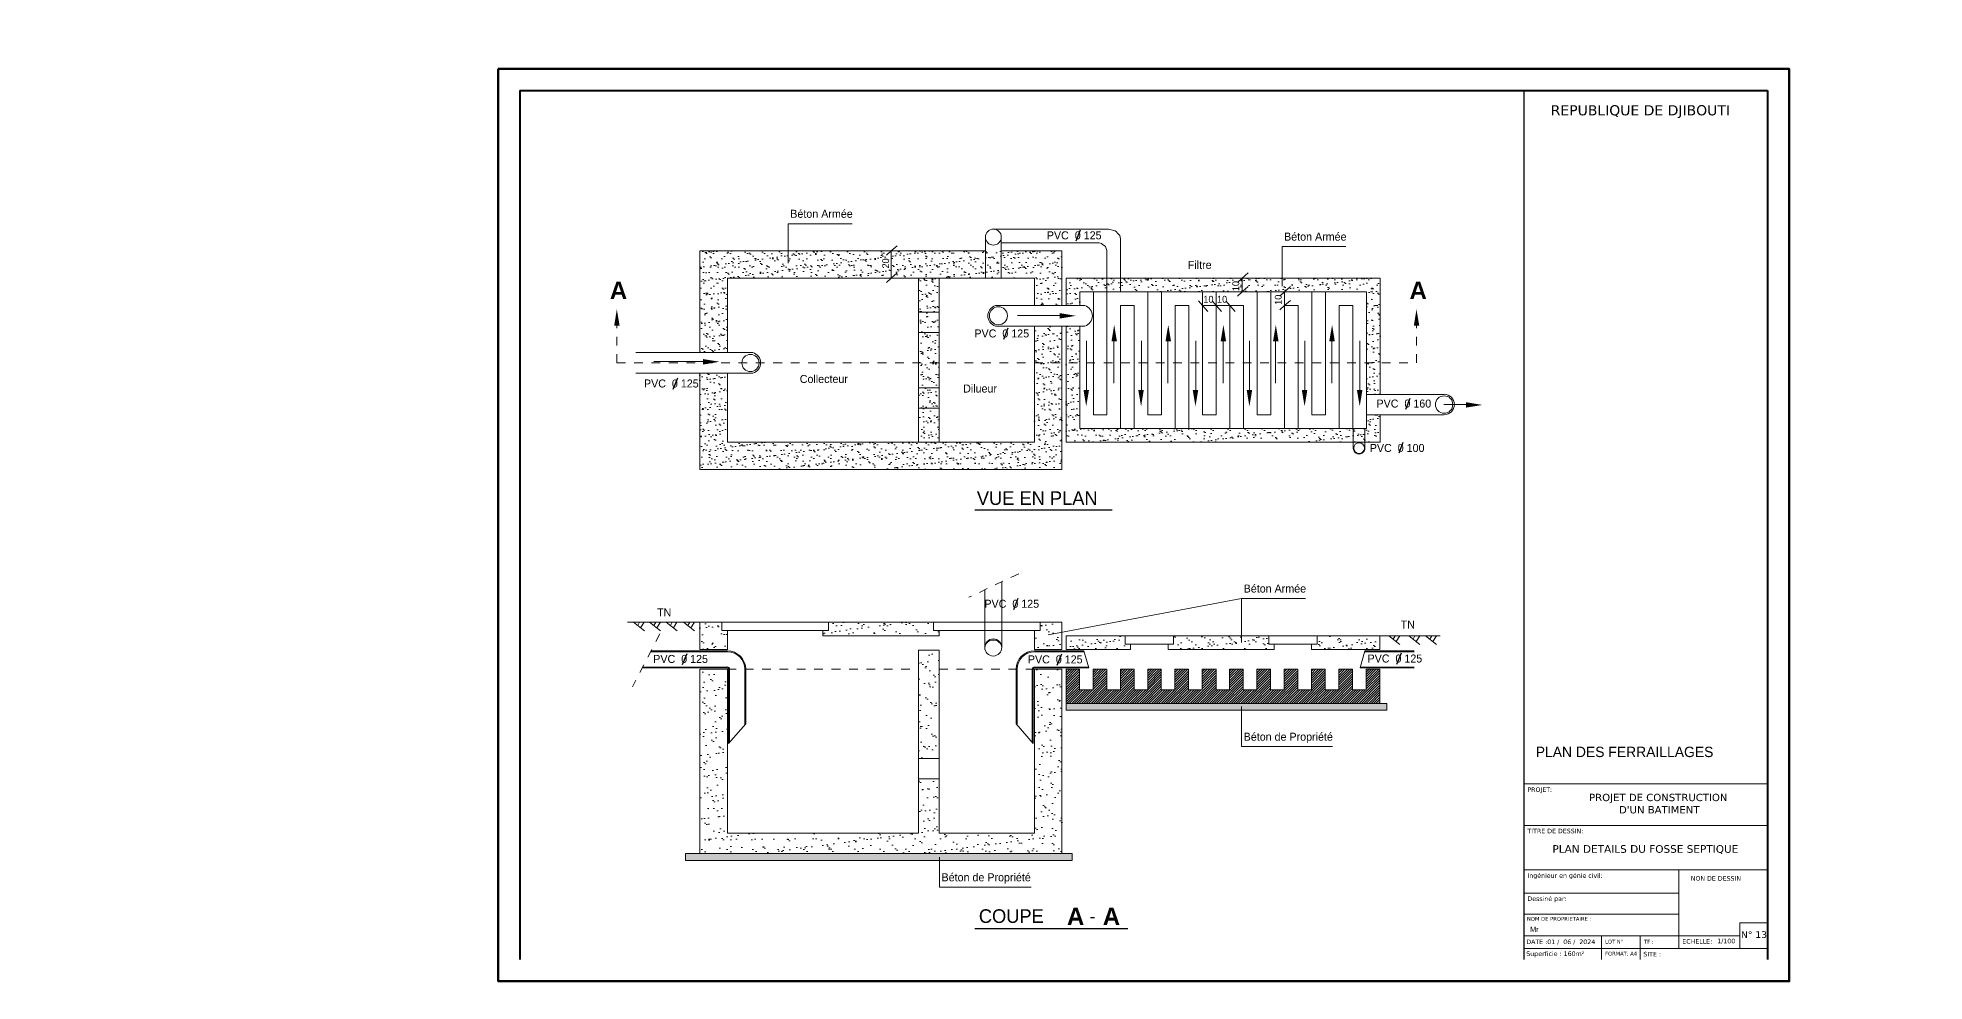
# Model space of a CAD drawing. Extents: x -110 to 3211, y -163 to 893.
# Drawn here: x 480.63 to 502.33, y -21.66 to -10.8 of the extents above; entities that cross this region are included whole.
import ezdxf

# ---------------------------------------------------------------- set-up
doc = ezdxf.new("R2010")
doc.units = 0
doc.header["$LTSCALE"] = 0.8
doc.header["$MEASUREMENT"] = 0
doc.linetypes.add('CACHE2', pattern=[4.7625, 3.175, -1.5875])
doc.linetypes.add('HIDDEN', pattern=[0.375, 0.25, -0.125])
doc.layers.get('0').update_dxf_attribs({"color": 5, "linetype": 'CONTINUOUS'})
doc.layers.get('DEFPOINTS').update_dxf_attribs({"linetype": 'CONTINUOUS'})
for name, color, linetype in [('CALQUES1', 7, 'CONTINUOUS'), ('COMBLDG', 7, 'CONTINUOUS'), ('COTATITION', 5, 'CONTINUOUS'), ('p70', 1, 'CONTINUOUS')]:
    doc.layers.add(name, color=color, linetype=linetype)
doc.layers.add('Plomberie', color=253, linetype='CACHE2', lineweight=13)
doc.styles.add('style1', font='FTLTLT.TTF', dxfattribs={"width": 0.8, "height": 30})
doc.dimstyles.new('ISO-25', dxfattribs={"dimtxt": 0.25, "dimasz": 0.25, "dimexe": 1.25, "dimexo": 0.625, "dimgap": 0.001, "dimtad": 1, "dimzin": 1, "dimtxsty": 'Standard', "dimblk": 'SMALL', "dimcen": 0.25, "dimse1": 1, "dimse2": 1, "dimazin": 0, "dimtfac": 1, "dimtmove": 1, "dimatfit": 3, "dimldrblk": 'SMALL', "dimfxl": 1, "dimarcsym": 0})
pattern_1 = [(37.5, (960.74451, -246.38494), (-0.003958557, 0.12108327), [0, -0.095518113, 0, -0.106829468, 0, -0.102116404]), (7.5, (960.7445, -246.38494), (0.111214297, 0.177346097), [0, -0.051529508, 0, -0.086091983, 0, -0.032991454]), (327.5, (960.66721, -246.38494), (0.195695365, 0.00035562), [0, -0.031420432, 0, -0.113113555, 0, -0.14767603]), (317.5, (960.66721, -246.38494), (0.18890759, 0.05515389), [0, -0.015710216, 0, -0.07415222, 0, -0.084835166])]
pattern_2 = [(50, (941.58467, -250.53978), (0.112683124, -0.009858496), [0.011782662, -0.129609282]), (355, (941.58467, -250.53978), (-0.021798134, 0.118171009), [0.00942613, -0.103687425]), (100.4514, (941.59406, -250.5406), (0.090885073, 0.10831244), [0.010013721, -0.11015094]), (46.1842, (941.58467, -250.50836), (0.167665874, -0.026003395), [0.017673993, -0.19441392]), (96.6356, (941.59864, -250.51053), (0.14683753, 0.15303602), [0.01502058, -0.165226384]), (351.1842, (941.58467, -250.50836), (0.14683741, 0.153036136), [0.014139194, -0.15553114]), (21, (941.60038, -250.51622), (0.093775387, -0.063252297), [0.011782662, -0.129609282]), (326, (941.60038, -250.51622), (0.038225364, 0.113922638), [0.00942613, -0.103687425]), (71.4514, (941.60819, -250.52149), (0.13200079, 0.050670238), [0.010013721, -0.11015094]), (37.5, (941.58467, -250.539784), (0.0019103395, 0.0522983433), [0, -0.102430608, 0, -0.105258447, 0, -0.104080181]), (7.5, (941.58467, -250.539784), (0.0413287924, 0.0619629317), [0, -0.060013025, 0, -0.100074076, 0, -0.039668295]), (327.5, (941.549635, -250.539784), (0.0838646575, -0.003543419), [0, -0.03927554, 0, -0.1225396845, 0, -0.162600735]), (317.5, (941.533925, -250.53978), (0.091619807, 0.015726709), [0, -0.051058202, 0, -0.081378919, 0, -0.115470087])]
pattern_3 = [(37.5, (941.58467, -250.53978), (-0.005937836, 0.181624905), [0, -0.14327717, 0, -0.160244203, 0, -0.153174606]), (7.5, (941.58467, -250.53978), (0.16682145, 0.26601914), [0, -0.077294263, 0, -0.129137975, 0, -0.04948718]), (327.5, (941.46873, -250.53978), (0.293543047, 0.00053343), [0, -0.04713065, 0, -0.169670332, 0, -0.221514045]), (317.5, (941.46873, -250.53978), (0.28336139, 0.08273084), [0, -0.023565324, 0, -0.11122833, 0, -0.12725275])]

# ---------------------------------------------------------------- blocks, each defined once
blk = doc.blocks.new('_Small')
at = {"color": 0, "linetype": 'ByBlock', "lineweight": -2}
blk.add_circle((0, 0), 0.25, dxfattribs=at)
blk = doc.blocks.new('*D205')
at = {"layer": 'COTATITION', "color": 0, "lineweight": -2, "ltscale": 0.3, "transparency": 16777216}
blk.add_line((165.796, -13.864), (165.796, -10.864), dxfattribs=at)
at = {"layer": 'DEFPOINTS', "color": 0, "ltscale": 0.3, "transparency": 16777216}
for p in [(165.796, -10.864), (1312.923, -10.864), (165.796, -13.864)]:
    blk.add_point(p, dxfattribs=at)
at = {"layer": 'COTATITION', "color": 0, "lineweight": -2, "ltscale": 0.3, "transparency": 16777216, "xscale": 0.250000000000011, "yscale": 0.250000000000011, "zscale": 0.250000000000011}
for p, rotation in [((165.796, -10.864), 90), ((165.796, -13.864), 270)]:
    blk.add_blockref('_Small', p, dxfattribs=dict(at, rotation=rotation))
at = {"layer": 'COTATITION', "color": 0, "ltscale": 0.3, "transparency": 16777216, "insert": (165.649, -12.364), "char_height": 0.25, "attachment_point": 5, "rotation": 90}
blk.add_mtext('3,00', dxfattribs=at)

msp = doc.modelspace()

# ---------------------------------------------------------------- hatches: boundary and pattern name
at = {"layer": 'p70', "lineweight": 20, "ltscale": 0.01}
h = msp.add_hatch(dxfattribs=at)
h.set_pattern_fill('AR-SAND', scale=0.062841, style=0)
h.set_pattern_definition(pattern_1)
h.paths.add_polyline_path([(488.249, -13.256), (492.413, -13.256), (492.413, -13.884), (492.098, -13.884), (492.098, -13.57), (488.564, -13.57), (488.564, -14.426), (488.249, -14.426)])
h = msp.add_hatch(dxfattribs=at)
h.set_pattern_fill('AR-SAND', scale=0.062841, style=0)
h.set_pattern_definition(pattern_1)
h.paths.add_polyline_path([(488.249, -14.662), (488.564, -14.662), (488.564, -15.455), (490.763, -15.455), (490.763, -13.57), (490.999, -13.57), (490.999, -15.455), (492.098, -15.455), (492.098, -14.12), (492.413, -14.12), (492.413, -15.77), (488.249, -15.77)])
h = msp.add_hatch(dxfattribs=at)
h.set_pattern_fill('AR-SAND', scale=0.062841, style=0)
h.set_pattern_definition(pattern_1)
h.paths.add_polyline_path([(492.46, -13.57), (496.07, -13.57), (496.073, -13.57), (496.073, -14.906), (495.916, -14.906), (495.916, -13.727), (492.617, -13.727), (492.617, -13.884), (492.46, -13.884)])
h.paths.add_polyline_path([(496.073, -15.455), (492.46, -15.455), (492.46, -14.12), (492.617, -14.12), (492.617, -15.298), (495.916, -15.298), (495.916, -15.141), (496.073, -15.141)])
h = msp.add_hatch(dxfattribs=at)
h.set_pattern_fill('AR-SAND', scale=0.094261, style=0)
h.set_pattern_definition(pattern_3)
h.paths.add_polyline_path([(488.249, -17.528), (488.249, -17.843), (488.564, -17.843), (488.564, -17.623), (488.501, -17.623), (488.501, -17.528)])
h = msp.add_hatch(dxfattribs=at)
h.set_pattern_fill('AR-SAND', scale=0.094261, style=0)
h.set_pattern_definition(pattern_3)
h.paths.add_polyline_path([(489.726, -17.528), (489.726, -17.623), (489.663, -17.623), (489.663, -17.685), (490.999, -17.685), (490.999, -17.623), (490.936, -17.623), (490.936, -17.528)])
h.paths.add_polyline_path([(492.098, -17.623), (492.098, -17.843), (492.413, -17.843), (492.413, -17.528), (492.161, -17.528), (492.161, -17.623)])
h = msp.add_hatch(dxfattribs=at)
h.set_pattern_fill('AR-SAND', scale=0.078551, style=0)
h.set_pattern_definition([(37.5, (941.58467, -250.53978), (-0.004948196, 0.151354088), [0, -0.11939764, 0, -0.133536836, 0, -0.127645505]), (7.5, (941.58467, -250.53978), (0.13901787, 0.22168262), [0, -0.064411885, 0, -0.10761498, 0, -0.041239317]), (327.5, (941.48805, -250.53978), (0.244619206, 0.000444525), [0, -0.03927554, 0, -0.141391944, 0, -0.184595037]), (317.5, (941.48805, -250.53978), (0.23613449, 0.06894236), [0, -0.01963777, 0, -0.092690274, 0, -0.106043958])])
h.paths.add_polyline_path([(493.697, -17.685), (493.697, -17.78), (493.634, -17.78), (493.634, -17.843), (494.854, -17.843), (494.854, -17.78), (494.791, -17.78), (494.791, -17.685)])
edge = h.paths.add_edge_path()
edge.add_line((495.348, -17.685), (495.348, -17.78))
edge.add_line((495.348, -17.78), (495.285, -17.78))
edge.add_line((495.285, -17.78), (495.285, -17.843))
edge.add_line((495.285, -17.843), (496.07, -17.843))
edge.add_line((496.07, -17.843), (496.07, -17.685))
edge.add_line((496.07, -17.685), (495.348, -17.685))
edge.add_line((495.348, -17.685), (495.348, -17.78))
edge = h.paths.add_edge_path()
edge.add_line((492.46, -17.843), (492.46, -17.685))
edge.add_line((492.46, -17.685), (493.14, -17.685))
edge.add_line((493.14, -17.685), (493.14, -17.78))
edge.add_line((493.14, -17.78), (493.203, -17.78))
edge.add_line((493.203, -17.78), (493.203, -17.843))
edge.add_line((493.203, -17.843), (492.46, -17.843))
edge.add_line((492.46, -17.843), (492.46, -17.685))
h = msp.add_hatch(dxfattribs=at)
h.set_pattern_fill('AR-SAND', scale=0.094261, style=0)
h.set_pattern_definition(pattern_3)
h.paths.add_polyline_path([(490.763, -17.85), (490.999, -17.85), (490.999, -19.095), (490.763, -19.095)])
h = msp.add_hatch(dxfattribs=at)
h.set_pattern_fill('AR-SAND', scale=0.094261, style=0)
h.set_pattern_definition(pattern_3)
h.paths.add_polyline_path([(488.249, -18.07), (488.564, -18.07), (488.564, -19.955), (490.763, -19.955), (490.763, -19.33), (490.999, -19.33), (490.999, -19.955), (492.098, -19.955), (492.098, -18.07), (492.413, -18.07), (492.413, -20.191), (488.249, -20.191)])
h = msp.add_hatch(dxfattribs=at)
h.set_pattern_fill('ANSI31', scale=0.157102, style=0)
h.set_pattern_definition([(45, (941.584669, -250.539784), (-0.0138860003, 0.0138860003), [])])
h.paths.add_polyline_path([(492.771, -18.07), (492.771, -18.306), (492.614, -18.306), (492.614, -18.07), (492.46, -18.07), (492.46, -18.463), (496.07, -18.463), (496.07, -18.07), (495.913, -18.07), (495.913, -18.306), (495.756, -18.306), (495.756, -18.07), (495.598, -18.07), (495.598, -18.306), (495.441, -18.306), (495.441, -18.07), (495.284, -18.07), (495.284, -18.306), (495.127, -18.306), (495.127, -18.07), (494.97, -18.07), (494.97, -18.306), (494.813, -18.306), (494.813, -18.07), (494.656, -18.07), (494.656, -18.306), (494.499, -18.306), (494.499, -18.07), (494.342, -18.07), (494.342, -18.306), (494.185, -18.306), (494.185, -18.07), (494.027, -18.07), (494.027, -18.306), (493.87, -18.306), (493.87, -18.07), (493.713, -18.07), (493.713, -18.306), (493.556, -18.306), (493.556, -18.07), (493.399, -18.07), (493.399, -18.306), (493.242, -18.306), (493.242, -18.07), (493.085, -18.07), (493.085, -18.306), (492.928, -18.306), (492.928, -18.07)])
h = msp.add_hatch(dxfattribs=at)
h.set_pattern_fill('AR-CONC', scale=0.01571, style=0)
h.set_pattern_definition(pattern_2)
h.paths.add_polyline_path([(492.46, -18.463), (496.148, -18.463), (496.148, -18.541), (492.46, -18.541)])
h = msp.add_hatch(dxfattribs=at)
h.set_pattern_fill('AR-CONC', scale=0.01571, style=0)
h.set_pattern_definition(pattern_2)
h.paths.add_polyline_path([(488.083, -20.191), (492.53, -20.191), (492.53, -20.269), (488.083, -20.269)])

# ---------------------------------------------------------------- linework, layer by layer
at = {"color": 5, "lineweight": 40}
for p, q in [((486.179, -11.411), (500.529, -11.411)), ((486.179, -11.411), (486.179, -21.411)), ((500.529, -11.411), (500.529, -21.411))]:
    msp.add_line(p, q, dxfattribs=at)
at = {"color": 5, "lineweight": 100}
msp.add_lwpolyline([(485.929, -11.161), (500.779, -11.161), (500.779, -21.661), (485.929, -21.661)], close=True, dxfattribs=at)
at = {"layer": 'CALQUES1', "color": 7, "lineweight": -2, "ltscale": 0.8}
for p, q in [((491.41, -16.234), (492.991, -16.234)), ((491.41, -21.054), (493.169, -21.054))]:
    msp.add_line(p, q, dxfattribs=at)
at = {"layer": 'COMBLDG', "color": 7, "lineweight": 30}
msp.add_line((497.729, -21.411), (497.729, -11.411), dxfattribs=at)
at = {"layer": 'COMBLDG', "color": 7, "lineweight": 9}
for p, q in [((497.729, -19.39, 0.088), (500.529, -19.39, -0.282)), ((497.729, -19.866, 0.088), (500.529, -19.866, -0.282)), ((497.729, -20.38, 0.088), (500.529, -20.38, -0.282)), ((499.508, -20.38, -0.147), (499.508, -21.283, -0.266)), ((497.729, -20.645, 0), (499.508, -20.645, -0.235)), ((497.729, -20.889, 0.088), (499.508, -20.889, -0.147)), ((500.209, -20.989, -0.533), (500.529, -20.989, -0.565)), ((500.209, -20.989, 0), (500.209, -21.283, 0)), ((497.729, -21.136), (500.209, -21.136, -0.25)), ((498.619, -21.136, 0.019), (498.619, -21.411, -0.017)), ((499.063, -21.411, 0), (499.063, -21.136, 0)), ((497.729, -21.283, 0), (500.529, -21.283))]:
    msp.add_line(p, q, dxfattribs=at)
at = {"layer": 'COTATITION', "color": 3, "lineweight": 13, "ltscale": 0.01}
for points in [[(487.325, -14.117), (487.262, -14.117), (487.293, -13.928)], [(496.523, -14.117), (496.46, -14.117), (496.491, -13.928)]]:
    msp.add_solid(points, dxfattribs=at)
at = {"layer": 'COTATITION', "color": 7, "lineweight": 13, "ltscale": 0.01}
for points in [[(492.385, -14.034), (492.385, -13.971), (492.574, -14.002)], [(493.045, -14.294), (492.983, -14.294), (493.014, -14.106)], [(493.667, -14.294), (493.604, -14.294), (493.636, -14.106)], [(494.301, -14.294), (494.239, -14.294), (494.27, -14.106)], [(494.904, -14.294), (494.841, -14.294), (494.873, -14.106)], [(495.551, -14.294), (495.488, -14.294), (495.52, -14.106)], [(488.286, -14.563), (488.286, -14.5), (488.474, -14.531)], [(492.661, -14.856), (492.724, -14.856), (492.692, -15.045)], [(493.291, -14.856), (493.354, -14.856), (493.323, -15.045)], [(493.917, -14.856), (493.98, -14.856), (493.949, -15.045)], [(494.538, -14.856), (494.601, -14.856), (494.569, -15.045)], [(495.172, -14.856), (495.235, -14.856), (495.204, -15.045)], [(495.806, -14.856), (495.869, -14.856), (495.838, -15.045)], [(497.059, -15.059), (497.059, -14.996), (497.247, -15.028)]]:
    msp.add_solid(points, dxfattribs=at)
at = {"layer": 'p70', "color": 7, "lineweight": 20, "ltscale": 0.01}
for p, q in [((489.265, -13.398), (489.265, -12.942)), ((489.265, -12.942), (489.999, -12.942)), ((491.623, -13.005), (492.949, -13.005)), ((493.009, -13.019), (492.949, -13.005)), ((493.024, -13.026), (493.009, -13.019)), ((491.533, -13.094), (491.533, -13.57)), ((491.713, -13.118), (491.713, -13.57)), ((491.713, -13.162), (492.84, -13.162)), ((492.866, -13.171), (492.84, -13.162)), ((492.88, -13.183), (492.866, -13.171)), ((492.899, -13.193), (492.88, -13.183)), ((492.912, -13.205), (492.899, -13.193)), ((492.931, -13.25), (492.912, -13.205)), ((493.039, -13.037), (493.024, -13.026)), ((493.052, -13.05), (493.039, -13.037)), ((493.065, -13.063), (493.052, -13.05)), ((493.078, -13.078), (493.065, -13.063)), ((493.088, -13.116), (493.078, -13.078)), ((493.088, -13.116), (493.088, -13.727)), ((494.944, -13.661), (494.944, -13.205)), ((494.944, -13.205), (495.679, -13.205)), ((488.249, -13.256), (491.533, -13.256)), ((488.249, -13.256), (488.249, -14.426)), ((491.713, -13.256), (492.413, -13.256)), ((492.413, -13.256), (492.413, -13.884)), ((492.931, -13.25), (492.931, -15.141)), ((488.564, -13.57), (492.098, -13.57)), ((488.564, -13.57), (488.564, -14.426)), ((490.763, -13.57), (490.763, -15.455)), ((490.999, -13.57), (490.999, -15.455)), ((492.098, -13.57), (492.098, -13.884)), ((492.46, -13.57), (492.46, -13.884)), ((492.46, -13.57), (496.07, -13.57)), ((496.073, -13.57), (496.073, -14.906)), ((491.65, -13.884), (492.674, -13.884)), ((492.617, -13.727), (492.617, -13.884)), ((492.617, -13.727), (495.916, -13.727)), ((492.774, -13.727), (492.774, -15.141)), ((493.088, -13.884), (493.088, -15.298)), ((493.088, -13.884), (493.245, -13.884)), ((493.245, -13.884), (493.245, -15.298)), ((493.402, -13.727), (493.402, -15.141)), ((493.559, -13.727), (493.559, -15.141)), ((493.717, -13.884), (493.717, -15.298)), ((493.717, -13.884), (493.874, -13.884)), ((493.874, -13.884), (493.874, -15.298)), ((494.031, -13.727), (494.031, -15.141)), ((494.188, -13.727), (494.188, -15.063)), ((494.188, -13.727), (494.188, -15.141)), ((494.345, -13.884), (494.345, -15.298)), ((494.345, -13.884), (494.502, -13.884)), ((494.502, -13.884), (494.502, -15.298)), ((494.659, -13.727), (494.659, -15.141)), ((494.816, -13.727), (494.816, -15.141)), ((494.973, -13.884), (494.973, -15.298)), ((494.973, -13.884), (495.13, -13.884)), ((495.13, -13.884), (495.13, -15.298)), ((495.288, -13.727), (495.288, -15.141)), ((495.445, -13.727), (495.445, -15.141)), ((495.602, -13.884), (495.602, -15.298)), ((495.602, -13.884), (495.759, -13.884)), ((495.759, -13.884), (495.759, -15.298)), ((495.916, -13.727), (495.916, -15.298)), ((495.916, -13.727), (495.916, -14.906)), ((490.763, -13.96), (490.999, -13.96)), ((490.763, -14.195), (490.999, -14.195)), ((491.65, -14.12), (492.674, -14.12)), ((492.098, -14.12), (492.098, -15.455)), ((492.413, -14.12), (492.413, -15.77)), ((492.46, -14.12), (492.46, -15.455)), ((492.617, -14.12), (492.617, -15.298)), ((487.513, -14.426), (488.856, -14.426)), ((487.513, -14.662), (488.856, -14.662)), ((488.249, -14.662), (488.249, -15.77)), ((488.564, -14.662), (488.564, -15.455)), ((490.763, -14.83), (490.999, -14.83)), ((495.916, -14.906), (496.81, -14.906)), ((490.763, -15.065), (490.999, -15.065)), ((492.774, -15.141), (492.931, -15.141)), ((493.402, -15.141), (493.559, -15.141)), ((494.031, -15.141), (494.188, -15.141)), ((494.659, -15.141), (494.816, -15.141)), ((495.288, -15.141), (495.445, -15.141)), ((495.916, -15.141), (496.81, -15.141)), ((496.073, -15.141), (496.073, -15.455)), ((492.617, -15.298), (495.916, -15.298)), ((492.617, -15.298), (495.916, -15.298)), ((495.764, -15.298), (495.764, -15.525)), ((495.898, -15.298), (495.898, -15.525)), ((488.564, -15.455), (492.098, -15.455)), ((492.46, -15.455), (496.073, -15.455)), ((488.249, -15.77), (492.413, -15.77)), ((491.721, -17.685), (491.721, -17.064)), ((491.525, -17.685), (491.525, -17.156)), ((492.255, -17.673), (494.479, -17.255)), ((494.479, -17.76), (494.479, -17.255)), ((494.479, -17.255), (495.214, -17.255)), ((488.249, -17.528), (487.414, -17.528)), ((487.483, -17.528), (487.61, -17.626)), ((487.553, -17.528), (487.533, -17.567)), ((487.609, -17.528), (487.567, -17.593)), ((487.67, -17.528), (487.797, -17.626)), ((487.74, -17.528), (487.72, -17.567)), ((487.796, -17.528), (487.754, -17.593)), ((487.859, -17.528), (487.987, -17.626)), ((487.93, -17.528), (487.909, -17.567)), ((487.985, -17.528), (487.943, -17.593)), ((488.06, -17.528), (488.188, -17.626)), ((488.131, -17.528), (488.11, -17.567)), ((488.186, -17.528), (488.144, -17.593)), ((488.249, -17.528), (488.249, -17.843)), ((488.249, -17.528), (492.413, -17.528)), ((488.501, -17.623), (488.501, -17.528)), ((489.726, -17.623), (489.726, -17.528)), ((490.331, -17.528), (491.215, -17.528)), ((490.936, -17.623), (490.936, -17.528)), ((492.161, -17.623), (492.161, -17.528)), ((492.413, -17.528), (492.413, -17.843)), ((488.501, -17.623), (489.726, -17.623)), ((488.564, -17.623), (488.564, -17.843)), ((489.663, -17.685), (489.663, -17.623)), ((489.663, -17.685), (490.999, -17.685)), ((490.936, -17.623), (492.161, -17.623)), ((490.999, -17.685), (490.999, -17.623)), ((491.525, -17.819), (491.525, -17.685)), ((491.721, -17.819), (491.721, -17.685)), ((492.098, -17.843), (492.098, -17.623)), ((492.46, -17.843), (492.46, -17.685)), ((492.46, -17.685), (496.07, -17.685)), ((492.46, -17.843), (492.46, -17.78)), ((493.127, -17.685), (494.011, -17.685)), ((493.14, -17.78), (493.14, -17.685)), ((493.203, -17.78), (493.14, -17.78)), ((493.203, -17.843), (493.203, -17.78)), ((493.697, -17.78), (493.203, -17.78)), ((493.634, -17.843), (493.634, -17.78)), ((493.697, -17.78), (493.697, -17.685)), ((494.791, -17.78), (494.791, -17.685)), ((494.854, -17.78), (494.791, -17.78)), ((494.854, -17.843), (494.854, -17.78)), ((495.348, -17.78), (494.854, -17.78)), ((495.285, -17.843), (495.285, -17.78)), ((495.348, -17.78), (495.348, -17.685)), ((496.07, -17.843), (496.07, -17.685)), ((496.07, -17.685), (496.765, -17.685)), ((496.174, -17.685), (496.301, -17.784)), ((496.245, -17.685), (496.224, -17.724)), ((496.3, -17.685), (496.258, -17.75)), ((496.401, -17.685), (496.529, -17.784)), ((496.472, -17.685), (496.452, -17.724)), ((496.528, -17.685), (496.486, -17.75)), ((496.595, -17.685), (496.722, -17.784)), ((496.666, -17.685), (496.645, -17.724)), ((496.721, -17.685), (496.679, -17.75)), ((487.68, -17.869), (488.564, -17.869)), ((487.686, -17.858), (488.564, -17.858)), ((488.249, -17.843), (488.564, -17.843)), ((490.763, -17.85), (490.763, -19.955)), ((490.763, -17.85), (490.999, -17.85)), ((490.999, -17.85), (490.999, -19.955)), ((492.098, -17.843), (492.413, -17.843)), ((492.666, -17.858), (492.098, -17.858)), ((492.67, -17.869), (492.098, -17.869)), ((492.46, -17.843), (493.203, -17.843)), ((492.666, -17.858), (492.721, -18.055)), ((493.634, -17.843), (494.854, -17.843)), ((495.285, -17.843), (496.07, -17.843)), ((495.897, -17.858), (495.843, -18.055)), ((495.894, -17.869), (496.466, -17.869)), ((495.897, -17.858), (496.466, -17.858)), ((487.584, -18.055), (488.564, -18.055)), ((487.59, -18.044), (488.564, -18.044)), ((488.249, -18.07), (488.249, -18.926)), ((488.249, -18.07), (488.564, -18.07)), ((488.564, -18.07), (488.564, -18.926)), ((488.579, -18.07), (488.579, -18.926)), ((488.59, -18.07), (488.59, -18.913)), ((488.765, -18.07), (488.765, -18.711)), ((488.776, -18.07), (488.776, -18.698)), ((491.886, -18.07), (491.886, -18.698)), ((491.897, -18.07), (491.897, -18.711)), ((492.072, -18.07), (492.072, -18.913)), ((492.083, -18.07), (492.083, -18.926)), ((492.718, -18.044), (492.098, -18.044)), ((492.721, -18.055), (492.098, -18.055)), ((492.098, -18.07), (492.098, -19.955)), ((492.098, -18.07), (492.413, -18.07)), ((492.413, -18.07), (492.413, -18.384)), ((492.413, -18.07), (492.413, -20.191)), ((492.46, -18.07), (492.46, -18.541)), ((492.46, -18.07), (492.614, -18.07)), ((492.614, -18.07), (492.614, -18.306)), ((492.771, -18.07), (492.771, -18.306)), ((492.771, -18.07), (492.928, -18.07)), ((492.928, -18.07), (492.928, -18.306)), ((493.085, -18.07), (493.085, -18.306)), ((493.085, -18.07), (493.242, -18.07)), ((493.242, -18.07), (493.242, -18.306)), ((493.399, -18.07), (493.399, -18.306)), ((493.399, -18.07), (493.556, -18.07)), ((493.556, -18.07), (493.556, -18.306)), ((493.713, -18.07), (493.713, -18.306)), ((493.713, -18.07), (493.87, -18.07)), ((493.87, -18.07), (493.87, -18.306)), ((494.027, -18.07), (494.027, -18.306)), ((494.027, -18.07), (494.185, -18.07)), ((494.185, -18.07), (494.185, -18.306)), ((494.342, -18.07), (494.342, -18.306)), ((494.342, -18.07), (494.499, -18.07)), ((494.499, -18.07), (494.499, -18.306)), ((494.656, -18.07), (494.656, -18.306)), ((494.656, -18.07), (494.813, -18.07)), ((494.813, -18.07), (494.813, -18.306)), ((494.97, -18.07), (494.97, -18.306)), ((494.97, -18.07), (495.127, -18.07)), ((495.127, -18.07), (495.127, -18.306)), ((495.284, -18.07), (495.284, -18.306)), ((495.284, -18.07), (495.441, -18.07)), ((495.441, -18.07), (495.441, -18.306)), ((495.598, -18.07), (495.598, -18.306)), ((495.598, -18.07), (495.756, -18.07)), ((495.756, -18.07), (495.756, -18.306)), ((495.843, -18.055), (496.466, -18.055)), ((495.846, -18.044), (496.466, -18.044)), ((495.913, -18.07), (495.913, -18.306)), ((495.913, -18.07), (496.07, -18.07)), ((496.07, -18.07), (496.07, -18.463)), ((492.614, -18.306), (492.771, -18.306)), ((492.928, -18.306), (493.085, -18.306)), ((493.242, -18.306), (493.399, -18.306)), ((493.556, -18.306), (493.713, -18.306)), ((493.87, -18.306), (494.027, -18.306)), ((494.185, -18.306), (494.342, -18.306)), ((494.499, -18.306), (494.656, -18.306)), ((494.813, -18.306), (494.97, -18.306)), ((495.127, -18.306), (495.284, -18.306)), ((495.441, -18.306), (495.598, -18.306)), ((495.756, -18.306), (495.913, -18.306)), ((492.46, -18.463), (496.148, -18.463)), ((492.46, -18.541), (496.148, -18.541)), ((494.479, -18.96), (494.479, -18.498)), ((496.148, -18.463), (496.148, -18.541)), ((488.564, -18.852), (488.564, -19.955)), ((488.579, -18.926), (488.776, -18.698)), ((491.886, -18.698), (492.083, -18.926)), ((488.249, -18.926), (488.249, -20.191)), ((490.763, -19.095), (490.999, -19.095)), ((494.479, -18.96), (495.524, -18.96)), ((490.763, -19.33), (490.999, -19.33)), ((488.564, -19.955), (490.763, -19.955)), ((490.999, -19.955), (492.098, -19.955)), ((488.083, -20.191), (492.53, -20.191)), ((488.083, -20.269), (492.53, -20.269)), ((491.004, -20.578), (491.004, -20.232)), ((491.004, -20.578), (492.057, -20.578))]:
    msp.add_line(p, q, dxfattribs=at)
at = {"layer": 'p70', "color": 7, "lineweight": 30, "ltscale": 0.01}
for p, q in [((492.576, -13.141), (492.628, -13.012)), ((491.743, -14.27), (491.795, -14.141)), ((487.942, -14.846), (487.994, -14.717)), ((496.368, -15.078), (496.42, -14.949)), ((496.292, -15.579), (496.338, -15.458)), ((491.859, -17.381), (491.911, -17.252)), ((488.049, -18.016), (488.101, -17.887)), ((492.358, -18.021), (492.41, -17.892)), ((496.265, -18.011), (496.317, -17.882))]:
    msp.add_line(p, q, dxfattribs=at)
at = {"layer": 'p70', "lineweight": 20, "ltscale": 0.01}
for p, q in [((490.519, -13.195), (490.45, -13.256)), ((490.45, -13.256), (490.395, -13.304)), ((490.45, -13.256), (490.45, -13.57)), ((490.45, -13.57), (490.395, -13.618)), ((490.519, -13.509), (490.45, -13.57)), ((494.486, -13.57), (494.431, -13.618)), ((494.555, -13.509), (494.486, -13.57)), ((494.486, -13.57), (494.486, -13.727)), ((494.555, -13.666), (494.486, -13.727)), ((495.043, -13.666), (494.973, -13.727)), ((494.031, -13.884), (493.983, -13.83)), ((494.188, -13.884), (494.031, -13.884)), ((494.092, -13.954), (494.031, -13.884)), ((494.188, -13.884), (494.14, -13.83)), ((494.188, -13.884), (494.14, -13.83)), ((494.345, -13.884), (494.188, -13.884)), ((494.249, -13.954), (494.188, -13.884)), ((494.249, -13.954), (494.188, -13.884)), ((494.345, -13.884), (494.297, -13.83)), ((494.406, -13.954), (494.345, -13.884)), ((494.486, -13.727), (494.431, -13.775)), ((494.973, -13.727), (494.919, -13.775)), ((494.973, -13.884), (494.919, -13.932)), ((494.973, -13.727), (494.973, -13.884)), ((495.043, -13.824), (494.973, -13.884))]:
    msp.add_line(p, q, dxfattribs=at)
at = {"layer": 'p70', "color": 7, "lineweight": 13, "ltscale": 0.01}
for p, q in [((491.9, -13.999), (492.385, -13.999)), ((492.695, -14.29), (492.695, -14.856)), ((493.011, -14.779), (493.011, -14.294)), ((493.326, -14.29), (493.326, -14.856)), ((493.632, -14.779), (493.632, -14.294)), ((493.951, -14.29), (493.951, -14.856)), ((494.267, -14.779), (494.267, -14.294)), ((494.572, -14.29), (494.572, -14.856)), ((494.869, -14.779), (494.869, -14.294)), ((495.207, -14.29), (495.207, -14.856)), ((495.516, -14.779), (495.516, -14.294)), ((495.84, -14.29), (495.84, -14.856)), ((487.72, -14.528), (488.285, -14.528)), ((496.805, -15.024), (497.059, -15.024))]:
    msp.add_line(p, q, dxfattribs=at)
at = {"layer": 'p70', "color": 3, "linetype": 'HIDDEN', "lineweight": 20, "ltscale": 0.3}
for p, q in [((487.293, -14.544), (487.293, -14.117)), ((496.491, -14.544), (496.491, -14.117)), ((487.293, -14.544), (496.491, -14.544))]:
    msp.add_line(p, q, dxfattribs=at)
at = {"layer": 'p70', "color": 7, "linetype": 'HIDDEN', "lineweight": 20, "ltscale": 0.3}
for p, q in [((491.916, -16.973), (491.342, -17.241)), ((487.787, -17.663), (487.473, -18.271))]:
    msp.add_line(p, q, dxfattribs=at)
at = {"layer": 'p70', "color": 7, "linetype": 'HIDDEN', "lineweight": 20, "ltscale": 0.2}
for p, q in [((488.564, -18.07), (490.763, -18.07)), ((490.999, -18.07), (492.098, -18.07))]:
    msp.add_line(p, q, dxfattribs=at)
at = {"layer": 'p70', "color": 0, "linetype": 'HIDDEN', "lineweight": 20, "ltscale": 0.01}
for p, q in [((488.083, -20.191), (488.083, -20.269)), ((492.53, -20.191), (492.53, -20.269))]:
    msp.add_line(p, q, dxfattribs=at)
at = {"layer": 'p70', "color": 7, "lineweight": 20, "ltscale": 0.01}
for points in [[(496.073, -15.455), (492.46, -15.455), (492.46, -14.12), (492.617, -14.12), (492.617, -15.298), (495.916, -15.298), (495.916, -15.141), (496.073, -15.141), (496.073, -15.455)], [(492.46, -17.843), (492.46, -17.685), (493.14, -17.685), (493.14, -17.78), (493.203, -17.78), (493.203, -17.843), (492.46, -17.843), (492.46, -17.685)], [(493.697, -17.685), (493.697, -17.78), (493.634, -17.78), (493.634, -17.843), (494.854, -17.843), (494.854, -17.78), (494.791, -17.78), (494.791, -17.685), (493.697, -17.685)], [(495.348, -17.685), (495.348, -17.78), (495.285, -17.78), (495.285, -17.843), (496.07, -17.843), (496.07, -17.685), (495.348, -17.685), (495.348, -17.78)], [(490.763, -17.85), (490.999, -17.85), (490.999, -19.095), (490.763, -19.095), (490.763, -17.85)]]:
    msp.add_lwpolyline(points, dxfattribs=at)
for centre, radius in [((491.624, -13.096), 0.0916), ((491.682, -14.002), 0.104), ((488.83, -14.545), 0.0989), ((496.809, -15.023), 0.1), ((495.831, -15.525), 0.0622), ((491.623, -17.819), 0.0982)]:
    msp.add_circle(centre, radius, dxfattribs=at)
for centre, radius, start, end in [((491.682, -14.002), 0.122, 105.119, 254.881), ((492.642, -14.002), 0.122, 285.4962, 74.5038), ((488.825, -14.544), 0.122, 285.44, 75.0546), ((496.809, -15.023), 0.118, 270.4009, 89.5991), ((495.831, -15.526), 0.0668, 179.3498, 0.6502), ((491.623, -17.833), 0.0991, 7.5789, 172.4211), ((488.564, -18.07), 0.212, 0, 90), ((488.564, -18.07), 0.201, 0, 90), ((492.098, -18.07), 0.212, 90, 180), ((492.098, -18.07), 0.201, 90, 180), ((488.564, -18.07), 0.0267, 0, 90), ((488.564, -18.07), 0.0157, 0, 90), ((492.098, -18.07), 0.0267, 90, 180), ((492.098, -18.07), 0.0157, 90, 180)]:
    msp.add_arc(centre, radius, start, end, dxfattribs=at)

# ---------------------------------------------------------------- texts
at = {"layer": 'COMBLDG', "color": 7, "lineweight": 9, "attachment_point": 1}
for s, insert, char_height, width in [('\\pi0.81068;{\\fVerdana|b0|i0|c0|p34;REPUBLIQUE DE DJIBOUTI}', (497.224, -11.578, -0.311), 0.1169, 3.76087), ('\\pi0.7076;PLAN DES FERRAILLAGES', (497.155, -18.961), 0.11955, 3.8461), ('{\\fVerdana|b0|i0|c0|p34;\\C55;PROJET:}', (497.767, -19.429, -0.074), 0.05245, 5.87522), ("\\pi0.7852;{\\fVerdana|b0|i0|c0|p34;PROJET DE CONSTRUCTION \\P\\pi1.1295;D'UN BATIMENT }", (497.691, -19.503, 0.301), 0.08466, 3.19274), ('{\\fVerdana|b0|i0|c0|p34;\\C55;TITRE DE DESSIN:}', (497.767, -19.905, -0.074), 0.05245, 5.87522), ('{\\fVerdana|b0|i0|c0|p34;PLAN DETAILS DU FOSSE SEPTIQUE}', (498.055, -20.094, -0.049), 0.08787, 2.82671), ('{\\fVerdana|b0|i0|c0|p34;\\C55;Ingénieur en génie civil:}', (497.767, -20.418, -0.074), 0.05245, 5.87522), ('{\\fVerdana|b0|i0|c0|p34;NON DE DESSIN}', (499.646, -20.45, -0.239), 0.05245, 5.87522), ('{\\fVerdana|b0|i0|c0|p34;\\C55;Dessiné par:}', (497.767, -20.684, -0.161), 0.05245, 5.87522), ('{\\fVerdana|b0|i0|c0|p34;\\C55;NOM DE PROPRIETAIRE :}', (497.761, -20.921, -0.047), 0.04386, 4.91309), ('{\\fArial|b0|i0|c0|p34; \\fColonna MT|b0|i0|c0|p82; \\H1.143x;Mr }', (497.758, -21.034, -0.088), 0.05245, 5.87522), ('{\\fVerdana|b0|i0|c0|p34;DATE :01 /  06 /  2024}', (497.754, -21.18, -0.161), 0.05245, 5.87522), ('{\\fVerdana|b0|i0|c0|p34;LOT N° }', (498.66, -21.183, -0.114), 0.04326, 4.84569), ('{\\fVerdana|b0|i0|c0|p34;TF : }', (499.109, -21.183, -0.133), 0.04326, 4.84569), ('{\\fVerdana|b0|i0|c0|p34;ECHELLE:}', (499.548, -21.175, -0.334), 0.05245, 5.87522), ('{\\fVerdana|b0|i0|c0|p34;1/100}', (499.95, -21.171, -0.282), 0.05245, 5.87522), ('{\\fVerdana|b0|i0|c0|p34;N° 13}', (500.224, -21.085, -0.054), 0.07668, 8.58995), ('{\\fVerdana|b0|i0|c0|p34;Superficie : 160m²}', (497.754, -21.317, -0.16), 0.05245, 5.87522), ('{\\fVerdana|b0|i0|c0|p34;FORMAT: A4}', (498.66, -21.321, -0.132), 0.04326, 4.84569), ('{\\fVerdana|b0|i0|c0|p34;SITE : }', (499.1, -21.322, -0.161), 0.05245, 5.87522)]:
    msp.add_mtext(s, dxfattribs=dict(at, insert=insert, char_height=char_height, width=width))
at = {"layer": 'p70', "color": 7, "lineweight": 20, "ltscale": 0.01, "style": 'style1'}
for s, height, p in [('Béton Armée', 0.09204, (489.288, -12.874)), ('PVC  0 125', 0.092, (492.239, -13.122)), ('Béton Armée', 0.09204, (494.968, -13.137)), ('Filtre', 0.092, (493.861, -13.462)), ('PVC  0 125', 0.092, (491.406, -14.251)), ('PVC  0 125', 0.092, (487.605, -14.827)), ('Collecteur', 0.092, (489.397, -14.775)), ('Dilueur', 0.092, (491.276, -14.885)), ('PVC  0 160', 0.092, (496.031, -15.058)), ('PVC  0 100', 0.092, (495.954, -15.569)), ('VUE EN PLAN ', 0.1571, (491.434, -16.179)), ('Béton Armée', 0.09204, (494.503, -17.187)), ('PVC  0 125', 0.092, (491.521, -17.362)), ('TN', 0.092, (487.756, -17.462)), ('TN', 0.092, (496.309, -17.601)), ('PVC  0 125', 0.092, (487.712, -17.997)), ('PVC  0 125', 0.092, (492.021, -18.002)), ('PVC  0 125', 0.092, (495.928, -17.992)), ('Béton de Propriété', 0.09204, (494.503, -18.892)), ('Béton de Propriété', 0.09204, (491.028, -20.51)), ('COUPE         -', 0.1571, (491.457, -20.989))]:
    msp.add_text(s, height=height, dxfattribs=at).set_placement(p)
at = {"layer": 'p70', "lineweight": 20, "ltscale": 0.01, "char_height": 0.0786, "attachment_point": 5, "rotation": 90}
for s, insert in [('20', (490.386, -13.399)), ('10', (494.413, -13.66)), ('10', (494.901, -13.817))]:
    msp.add_mtext(s, dxfattribs=dict(at, insert=insert))
at = {"layer": 'p70', "lineweight": 20, "ltscale": 0.01, "char_height": 0.0786, "attachment_point": 5}
for insert in [(494.098, -13.812), (494.255, -13.812)]:
    msp.add_mtext('10', dxfattribs=dict(at, insert=insert))
at = {"layer": 'Plomberie', "linetype": 'Continuous', "char_height": 0.19666, "width": 26.44349, "attachment_point": 1}
for insert in [(487.213, -13.611), (496.411, -13.611), (492.471, -20.815), (492.883, -20.815)]:
    msp.add_mtext('{\\fArial|b1|i0|c0|p34;A}', dxfattribs=dict(at, insert=insert))

# ---------------------------------------------------------------- dimensions: what is measured, and where the dimension line sits
at = {"layer": 'COTATITION', "ltscale": 0.3}
dim = msp.add_linear_dim(base=(165.796, -10.864), p1=(165.796, -13.864), p2=(1312.923, -10.864), angle=90, dimstyle='ISO-25', override={"dimfxl": 1.25, "dimarcsym": 2}, dxfattribs=at)
dim.commit()
dim.dimension.update_dxf_attribs({"geometry": '*D205', "text_midpoint": (165.649, -12.364)})

doc.saveas('drawing.dxf')
